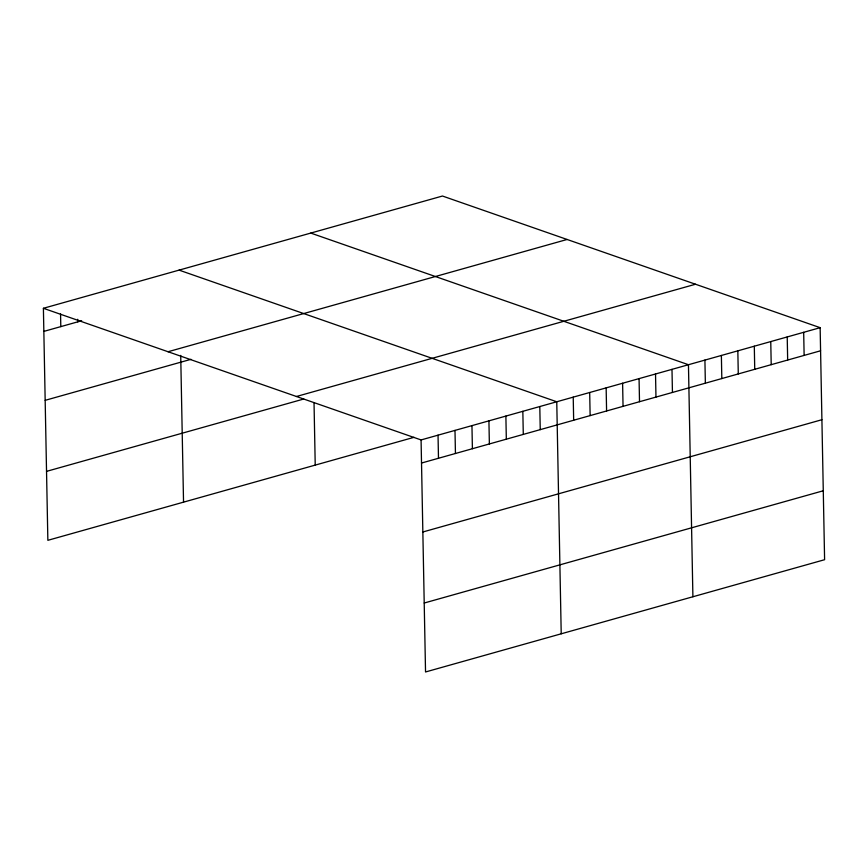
<?xml version="1.0" encoding="UTF-8"?>
<svg xmlns="http://www.w3.org/2000/svg" width="868" height="868" viewBox="0 0 868 868"><rect width="100%" height="100%" fill="white"/><g stroke="black" fill="none" stroke-linecap="round" stroke-linejoin="round"><path stroke-width="1.3" d="M43.4 308.292L442.463 196.027L820.141 327.681L824.6 559.708L425.537 671.973L421.078 439.935L43.4 308.292L47.859 540.319L414.003 437.32M43.845 331.392L81.679 320.748M168.034 351.735L567.097 239.47M45.169 400.332L190.982 359.319M296.444 396.492L695.507 284.237M46.536 471.367L303.778 399.009M421.078 439.935L820.141 327.681M421.522 463.035L820.585 350.781M422.846 531.986L821.909 419.721M424.213 603.021L823.276 490.767M310.777 233.08L688.454 364.723L692.903 596.761M179.079 270.122L556.757 401.765L561.216 633.803M803.681 332.314L804.126 355.403M787.222 336.936L787.667 360.036M770.762 341.569L771.207 364.668M754.303 346.202L754.737 369.301M737.833 350.835L738.277 373.934M721.373 355.468L721.818 378.556M704.914 360.09L705.359 383.189M671.995 369.356L672.44 392.455M655.524 373.989L655.969 397.088M639.065 378.611L639.51 401.71M622.606 383.244L623.05 406.343M606.146 387.877L606.591 410.976M589.687 392.51L590.131 415.609M573.227 397.143L573.661 420.231M539.798 406.539L540.243 429.638M522.84 411.313L523.285 434.412M505.881 416.087L506.326 439.175M488.923 420.85L489.368 443.949M471.953 425.624L472.398 448.723M454.995 430.398L455.44 453.497M438.036 435.161L438.481 458.261M314.032 402.915L315.225 465.107M180.718 355.403L183.539 502.149M77.719 319.283L77.762 321.844M60.554 313.782L60.803 326.618"/></g></svg>
